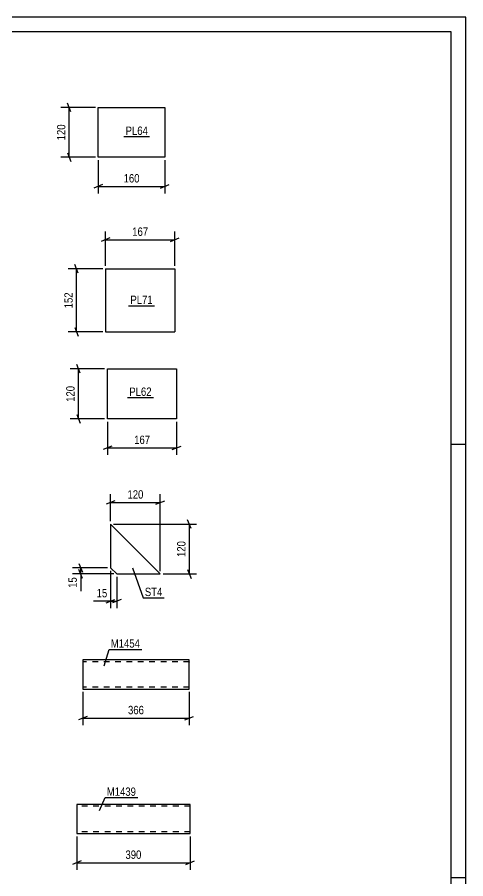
# Model space of a CAD drawing. Header units: millimetres. Extents: x 0 to 841, y 0 to 594.
# Drawn here: x 686.6 to 841, y 297.7 to 594 of the extents above; entities that cross this region are included whole.
import ezdxf

# ---------------------------------------------------------------- set-up
doc = ezdxf.new("R2010")
doc.units = ezdxf.units.MM
doc.linetypes.add('DXK_LINE_DOT2', pattern=[3.9198, 1.9599, -1.9599])
doc.styles.add('Arial Narrow', font='ARIALN.TTF', dxfattribs={"height": 0.2})

# ---------------------------------------------------------------- blocks, each defined once
blk = doc.blocks.new('Unknown-682348010-22620')
at = {"color": 5, "linetype": 'Continuous'}
for p, q in [((841, 594), (0, 594)), ((841, 0), (841, 594)), ((836, 589), (5, 589)), ((836, 5), (836, 589)), ((841, 447), (836, 447)), ((841, 298), (836, 298))]:
    blk.add_line(p, q, dxfattribs=at)
blk = doc.blocks.new('Part-682348010-48426 - 48425')
at = {"color": 2, "linetype": 'Continuous'}
for p, q in [((745.77, 372.94), (709.17, 372.94)), ((709.17, 372.94), (709.17, 363.03)), ((745.77, 364.14), (745.77, 372.94)), ((709.17, 363.03), (709.17, 362.94)), ((709.17, 362.94), (745.77, 362.94)), ((745.77, 362.94), (745.77, 364.14))]:
    blk.add_line(p, q, dxfattribs=at)
at = {"color": 7, "linetype": 'DXK_LINE_DOT2'}
for p, q in [((745.77, 372.34), (709.17, 372.34)), ((745.77, 372.34), (745.77, 372.29)), ((745.77, 372.29), (745.77, 372.34)), ((745.77, 372.2), (745.77, 372.29)), ((745.77, 372.29), (745.77, 372.2)), ((709.17, 363.54), (709.17, 363.58)), ((745.77, 363.54), (709.17, 363.54)), ((745.77, 363.58), (745.77, 363.91)), ((745.77, 363.54), (745.77, 363.58))]:
    blk.add_line(p, q, dxfattribs=at)
blk = doc.blocks.new('Part-682348010-48442 - 48441')
at = {"color": 2, "linetype": 'Continuous'}
for p, q in [((746.09, 323.22), (707.09, 323.22)), ((707.09, 323.22), (707.09, 313.32)), ((746.09, 313.22), (746.09, 323.22)), ((707.09, 313.32), (707.09, 313.22)), ((707.09, 313.22), (746.09, 313.22))]:
    blk.add_line(p, q, dxfattribs=at)
at = {"color": 7, "linetype": 'DXK_LINE_DOT2'}
for p, q in [((746.09, 322.62), (707.09, 322.62)), ((707.09, 313.82), (707.09, 313.87)), ((746.09, 313.82), (707.09, 313.82)), ((746.09, 313.82), (746.09, 313.87))]:
    blk.add_line(p, q, dxfattribs=at)
blk = doc.blocks.new('Part-682348010-25998 - 25997')
at = {"color": 2, "linetype": 'Continuous'}
for p, q in [((718.71, 419.66), (718.71, 404.66)), ((718.71, 419.66), (735.85, 402.52)), ((718.71, 404.66), (720.85, 402.52)), ((720.85, 402.52), (735.85, 402.52))]:
    blk.add_line(p, q, dxfattribs=at)
blk = doc.blocks.new('Part-682348010-26055 - 26054')
at = {"color": 2, "linetype": 'Continuous'}
for p, q in [((717.68, 455.89), (717.68, 473.04)), ((717.68, 473.04), (741.47, 473.04)), ((741.47, 473.04), (741.47, 455.89)), ((741.47, 455.89), (717.68, 455.89))]:
    blk.add_line(p, q, dxfattribs=at)
blk = doc.blocks.new('Part-682348010-26062 - 26061')
at = {"color": 2, "linetype": 'Continuous'}
for p, q in [((714.49, 545.83), (714.49, 562.97)), ((714.49, 562.97), (737.42, 562.97)), ((737.42, 562.97), (737.42, 545.83)), ((737.42, 545.83), (714.49, 545.83))]:
    blk.add_line(p, q, dxfattribs=at)
blk = doc.blocks.new('Part-682348010-26082 - 26081')
at = {"color": 2, "linetype": 'Continuous'}
for p, q in [((717.02, 507.48), (717.02, 485.76)), ((717.02, 507.48), (740.83, 507.48)), ((740.83, 507.48), (740.83, 485.76)), ((717.02, 485.76), (740.83, 485.76))]:
    blk.add_line(p, q, dxfattribs=at)
blk = doc.blocks.new('StraightDimension-682348010-48556 - 48425')
at = {"color": 7, "linetype": 'Continuous'}
for p, q in [((709.17, 361.94), (709.17, 350.54)), ((745.77, 361.94), (745.77, 350.54)), ((710.67, 353.54), (707.67, 352.34)), ((709.17, 352.94), (745.77, 352.94)), ((744.27, 352.34), (747.27, 353.54))]:
    blk.add_line(p, q, dxfattribs=at)
at = {"color": 0}
blk.add_wipeout([(730.81, 353.69), (730.81, 357.89), (724.13, 357.89), (724.13, 353.69)], dxfattribs=at)
at = {"color": 3, "style": 'Arial Narrow'}
blk.add_text('366', height=2.863, dxfattribs=at).set_placement((724.73, 354.29))
blk = doc.blocks.new('StraightDimension-682348010-48596 - 48441')
at = {"color": 7, "linetype": 'Continuous'}
for p, q in [((707.09, 312.22), (707.09, 300.82)), ((746.09, 312.22), (746.09, 300.82)), ((708.59, 303.82), (705.59, 302.62)), ((707.09, 303.22), (746.09, 303.22)), ((744.59, 302.62), (747.59, 303.82))]:
    blk.add_line(p, q, dxfattribs=at)
at = {"color": 0}
blk.add_wipeout([(729.93, 303.97), (729.93, 308.17), (723.25, 308.17), (723.25, 303.97)], dxfattribs=at)
at = {"color": 3, "style": 'Arial Narrow'}
blk.add_text('390', height=2.863, dxfattribs=at).set_placement((723.85, 304.57))
blk = doc.blocks.new('StraightDimension-682348010-26486 - 25997')
at = {"color": 7, "linetype": 'Continuous'}
for p, q in [((707.84, 406.16), (709.04, 403.16)), ((717.71, 404.66), (705.59, 404.66)), ((709.04, 401.02), (707.84, 404.02)), ((708.44, 402.52), (708.44, 404.66)), ((719.85, 402.52), (705.59, 402.52))]:
    blk.add_line(p, q, dxfattribs=at)
at = {"color": 0}
blk.add_wipeout([(707.69, 402), (703.49, 402), (703.49, 397.14), (707.69, 397.14)], dxfattribs=at)
at = {"color": 7, "linetype": 'Continuous'}
blk.add_line((708.44, 402.52), (708.44, 396.62), dxfattribs=at)
blk.add_line((708.44, 402.52), (708.44, 396.62), dxfattribs=at)
at = {"color": 3, "style": 'Arial Narrow'}
blk.add_text('15', height=2.863, rotation=90.0002, dxfattribs=at).set_placement((707.09, 397.74))
blk = doc.blocks.new('StraightDimension-682348010-26478 - 25997')
at = {"color": 7, "linetype": 'Continuous'}
for p, q in [((718.71, 403.66), (718.71, 390.76)), ((720.85, 401.52), (720.85, 390.76)), ((717.21, 392.56), (720.21, 393.76)), ((718.71, 393.16), (720.85, 393.16)), ((722.35, 393.76), (719.35, 392.56))]:
    blk.add_line(p, q, dxfattribs=at)
at = {"color": 0}
blk.add_wipeout([(718.18, 393.91), (718.18, 398.11), (713.33, 398.11), (713.33, 393.91)], dxfattribs=at)
at = {"color": 7, "linetype": 'Continuous'}
blk.add_line((718.71, 393.16), (712.8, 393.16), dxfattribs=at)
blk.add_line((718.71, 393.16), (712.8, 393.16), dxfattribs=at)
at = {"color": 3, "style": 'Arial Narrow'}
blk.add_text('15', height=2.863, dxfattribs=at).set_placement((713.93, 394.51))
blk = doc.blocks.new('StraightDimension-682348010-26490 - 25997')
at = {"color": 7, "linetype": 'Continuous'}
for p, q in [((746.45, 418.16), (745.25, 421.16)), ((719.71, 419.66), (748.25, 419.66)), ((745.85, 402.52), (745.85, 419.66)), ((745.25, 404.02), (746.45, 401.02)), ((736.85, 402.52), (748.25, 402.52))]:
    blk.add_line(p, q, dxfattribs=at)
at = {"color": 0}
blk.add_wipeout([(745.1, 414.44), (740.9, 414.44), (740.9, 407.75), (745.1, 407.75)], dxfattribs=at)
at = {"color": 3, "style": 'Arial Narrow'}
blk.add_text('120', height=2.863, rotation=90.0002, dxfattribs=at).set_placement((744.5, 408.35))
blk = doc.blocks.new('StraightDimension-682348010-26482 - 25997')
at = {"color": 7, "linetype": 'Continuous'}
for p, q in [((718.71, 420.66), (718.71, 429.95)), ((735.85, 403.52), (735.85, 429.95)), ((720.21, 427.7), (717.21, 426.5)), ((718.71, 427.1), (735.85, 427.1)), ((734.35, 426.5), (737.35, 427.7))]:
    blk.add_line(p, q, dxfattribs=at)
at = {"color": 0}
blk.add_wipeout([(730.62, 427.85), (730.62, 432.05), (723.94, 432.05), (723.94, 427.85)], dxfattribs=at)
at = {"color": 3, "style": 'Arial Narrow'}
blk.add_text('120', height=2.863, dxfattribs=at).set_placement((724.54, 428.45))
blk = doc.blocks.new('StraightDimension-682348010-26556 - 26054')
at = {"color": 7, "linetype": 'Continuous'}
for p, q in [((708.28, 471.54), (707.08, 474.54)), ((716.68, 473.04), (704.83, 473.04)), ((707.68, 455.89), (707.68, 473.04)), ((707.08, 457.39), (708.28, 454.39)), ((716.68, 455.89), (704.83, 455.89))]:
    blk.add_line(p, q, dxfattribs=at)
at = {"color": 0}
blk.add_wipeout([(706.93, 467.81), (702.73, 467.81), (702.73, 461.12), (706.93, 461.12)], dxfattribs=at)
at = {"color": 3, "style": 'Arial Narrow'}
blk.add_text('120', height=2.863, rotation=90.0002, dxfattribs=at).set_placement((706.33, 461.72))
blk = doc.blocks.new('StraightDimension-682348010-26560 - 26054')
at = {"color": 7, "linetype": 'Continuous'}
for p, q in [((717.68, 454.89), (717.68, 443.49)), ((741.47, 454.89), (741.47, 443.49)), ((719.18, 446.49), (716.18, 445.29)), ((717.68, 445.89), (741.47, 445.89)), ((739.97, 445.29), (742.97, 446.49))]:
    blk.add_line(p, q, dxfattribs=at)
at = {"color": 0}
blk.add_wipeout([(732.92, 446.64), (732.92, 450.84), (726.24, 450.84), (726.24, 446.64)], dxfattribs=at)
at = {"color": 3, "style": 'Arial Narrow'}
blk.add_text('167', height=2.863, dxfattribs=at).set_placement((726.84, 447.24))
blk = doc.blocks.new('StraightDimension-682348010-26564 - 26061')
at = {"color": 7, "linetype": 'Continuous'}
for p, q in [((713.49, 562.97), (701.64, 562.97)), ((705.09, 561.47), (703.89, 564.47)), ((704.49, 545.83), (704.49, 562.97)), ((713.49, 545.83), (701.64, 545.83)), ((703.89, 547.33), (705.09, 544.33))]:
    blk.add_line(p, q, dxfattribs=at)
at = {"color": 0}
blk.add_wipeout([(703.74, 557.74), (699.54, 557.74), (699.54, 551.05), (703.74, 551.05)], dxfattribs=at)
at = {"color": 3, "style": 'Arial Narrow'}
blk.add_text('120', height=2.863, rotation=90.0002, dxfattribs=at).set_placement((703.14, 551.66))
blk = doc.blocks.new('StraightDimension-682348010-26568 - 26061')
at = {"color": 7, "linetype": 'Continuous'}
for p, q in [((714.49, 544.83), (714.49, 533.43)), ((737.42, 544.83), (737.42, 533.43)), ((715.99, 536.43), (712.99, 535.23)), ((735.92, 535.23), (738.92, 536.43)), ((714.49, 535.83), (737.42, 535.83))]:
    blk.add_line(p, q, dxfattribs=at)
at = {"color": 0}
blk.add_wipeout([(729.3, 536.58), (729.3, 540.78), (722.61, 540.78), (722.61, 536.58)], dxfattribs=at)
at = {"color": 3, "style": 'Arial Narrow'}
blk.add_text('160', height=2.863, dxfattribs=at).set_placement((723.21, 537.18))
blk = doc.blocks.new('StraightDimension-682348010-26600 - 26081')
at = {"color": 7, "linetype": 'Continuous'}
for p, q in [((717.02, 508.48), (717.02, 520.33)), ((740.83, 508.48), (740.83, 520.33)), ((718.52, 518.08), (715.52, 516.88)), ((717.02, 517.48), (740.83, 517.48)), ((739.33, 516.88), (742.33, 518.08))]:
    blk.add_line(p, q, dxfattribs=at)
at = {"color": 0}
blk.add_wipeout([(732.27, 518.23), (732.27, 522.43), (725.58, 522.43), (725.58, 518.23)], dxfattribs=at)
at = {"color": 3, "style": 'Arial Narrow'}
blk.add_text('167', height=2.863, dxfattribs=at).set_placement((726.18, 518.83))
blk = doc.blocks.new('StraightDimension-682348010-26596 - 26081')
at = {"color": 7, "linetype": 'Continuous'}
for p, q in [((716.02, 507.48), (704.17, 507.48)), ((707.62, 505.98), (706.42, 508.98)), ((707.02, 485.76), (707.02, 507.48)), ((706.42, 487.26), (707.62, 484.26)), ((716.02, 485.76), (704.17, 485.76))]:
    blk.add_line(p, q, dxfattribs=at)
at = {"color": 0}
blk.add_wipeout([(706.27, 499.96), (702.07, 499.96), (702.07, 493.28), (706.27, 493.28)], dxfattribs=at)
at = {"color": 3, "style": 'Arial Narrow'}
blk.add_text('152', height=2.863, rotation=90.0002, dxfattribs=at).set_placement((705.67, 493.88))
blk = doc.blocks.new('Mark-682348010-48641 - 48425')
at = {"color": 0}
blk.add_wipeout([(728.84, 377.2), (728.84, 380.2), (718.79, 380.2), (718.79, 377.2)], dxfattribs=at)
blk.add_wipeout([(728.84, 377.2), (728.84, 380.2), (718.79, 380.2), (718.79, 377.2)], dxfattribs=at)
at = {"color": 30, "linetype": 'Continuous'}
for p, q in [((716.52, 370.91), (718.19, 376.6)), ((718.19, 376.6), (729.44, 376.6))]:
    blk.add_line(p, q, dxfattribs=at)
at = {"color": 3, "style": 'Arial Narrow'}
blk.add_text('M1454', height=2.863, dxfattribs=at).set_placement((718.79, 377.2))
blk = doc.blocks.new('Mark-682348010-48649 - 48441')
at = {"color": 0}
blk.add_wipeout([(727.47, 326.23), (727.47, 329.23), (717.42, 329.23), (717.42, 326.23)], dxfattribs=at)
blk.add_wipeout([(727.47, 326.23), (727.47, 329.23), (717.42, 329.23), (717.42, 326.23)], dxfattribs=at)
at = {"color": 30, "linetype": 'Continuous'}
for p, q in [((714.92, 321.2), (716.82, 325.63)), ((716.82, 325.63), (728.07, 325.63))]:
    blk.add_line(p, q, dxfattribs=at)
at = {"color": 3, "style": 'Arial Narrow'}
blk.add_text('M1439', height=2.863, dxfattribs=at).set_placement((717.42, 326.23))
blk = doc.blocks.new('Mark-682348010-26801 - 25997')
at = {"color": 0}
blk.add_wipeout([(736.55, 394.93), (736.55, 397.93), (730.52, 397.93), (730.52, 394.93)], dxfattribs=at)
blk.add_wipeout([(736.55, 394.93), (736.55, 397.93), (730.52, 397.93), (730.52, 394.93)], dxfattribs=at)
at = {"color": 30, "linetype": 'Continuous'}
for p, q in [((726.31, 404.66), (729.92, 394.33)), ((729.92, 394.33), (737.15, 394.33))]:
    blk.add_line(p, q, dxfattribs=at)
at = {"color": 3, "style": 'Arial Narrow'}
blk.add_text('ST4', height=2.863, dxfattribs=at).set_placement((730.52, 394.93))
blk = doc.blocks.new('Mark-682348010-26814 - 26054')
at = {"color": 0}
blk.add_wipeout([(732.85, 463.78), (732.85, 466.78), (725.17, 466.78), (725.17, 463.78)], dxfattribs=at)
blk.add_wipeout([(732.85, 463.78), (732.85, 466.78), (725.17, 466.78), (725.17, 463.78)], dxfattribs=at)
at = {"color": 30, "linetype": 'Continuous'}
blk.add_line((724.57, 463.18), (733.45, 463.18), dxfattribs=at)
at = {"color": 3, "style": 'Arial Narrow'}
blk.add_text('PL62', height=2.863, dxfattribs=at).set_placement((725.17, 463.78))
blk = doc.blocks.new('Mark-682348010-26817 - 26061')
at = {"color": 0}
blk.add_wipeout([(731.58, 553.53), (731.58, 556.53), (723.9, 556.53), (723.9, 553.53)], dxfattribs=at)
blk.add_wipeout([(731.58, 553.53), (731.58, 556.53), (723.9, 556.53), (723.9, 553.53)], dxfattribs=at)
at = {"color": 30, "linetype": 'Continuous'}
blk.add_line((723.3, 552.93), (732.18, 552.93), dxfattribs=at)
at = {"color": 3, "style": 'Arial Narrow'}
blk.add_text('PL64', height=2.863, dxfattribs=at).set_placement((723.9, 553.53))
blk = doc.blocks.new('Mark-682348010-26823 - 26081')
at = {"color": 0}
blk.add_wipeout([(733.22, 495.39), (733.22, 498.39), (725.54, 498.39), (725.54, 495.39)], dxfattribs=at)
blk.add_wipeout([(733.22, 495.39), (733.22, 498.39), (725.54, 498.39), (725.54, 495.39)], dxfattribs=at)
at = {"color": 30, "linetype": 'Continuous'}
blk.add_line((724.94, 494.79), (733.82, 494.79), dxfattribs=at)
at = {"color": 3, "style": 'Arial Narrow'}
blk.add_text('PL71', height=2.863, dxfattribs=at).set_placement((725.54, 495.39))

msp = doc.modelspace()

# ---------------------------------------------------------------- block references
for name in ['Unknown-682348010-22620', 'Part-682348010-26062 - 26061', 'Part-682348010-26082 - 26081', 'Part-682348010-26055 - 26054', 'Part-682348010-25998 - 25997', 'Part-682348010-48426 - 48425', 'Part-682348010-48442 - 48441']:
    msp.add_blockref(name, (0, 0))

# ---------------------------------------------------------------- next in the draw order: block references
for name in ['StraightDimension-682348010-26564 - 26061', 'Mark-682348010-26817 - 26061', 'StraightDimension-682348010-26600 - 26081', 'Mark-682348010-26823 - 26081', 'StraightDimension-682348010-26556 - 26054', 'Mark-682348010-26814 - 26054', 'StraightDimension-682348010-26486 - 25997', 'Mark-682348010-48641 - 48425', 'StraightDimension-682348010-48556 - 48425', 'Mark-682348010-48649 - 48441', 'StraightDimension-682348010-48596 - 48441']:
    msp.add_blockref(name, (0, 0))

# ---------------------------------------------------------------- next in the draw order: block references
for name in ['StraightDimension-682348010-26568 - 26061', 'StraightDimension-682348010-26596 - 26081', 'StraightDimension-682348010-26560 - 26054', 'StraightDimension-682348010-26478 - 25997']:
    msp.add_blockref(name, (0, 0))

# ---------------------------------------------------------------- next in the draw order: block references
msp.add_blockref('StraightDimension-682348010-26490 - 25997', (0, 0))

# ---------------------------------------------------------------- next in the draw order: block references
msp.add_blockref('StraightDimension-682348010-26482 - 25997', (0, 0))

# ---------------------------------------------------------------- next in the draw order: block references
msp.add_blockref('Mark-682348010-26801 - 25997', (0, 0))

doc.saveas('drawing.dxf')
